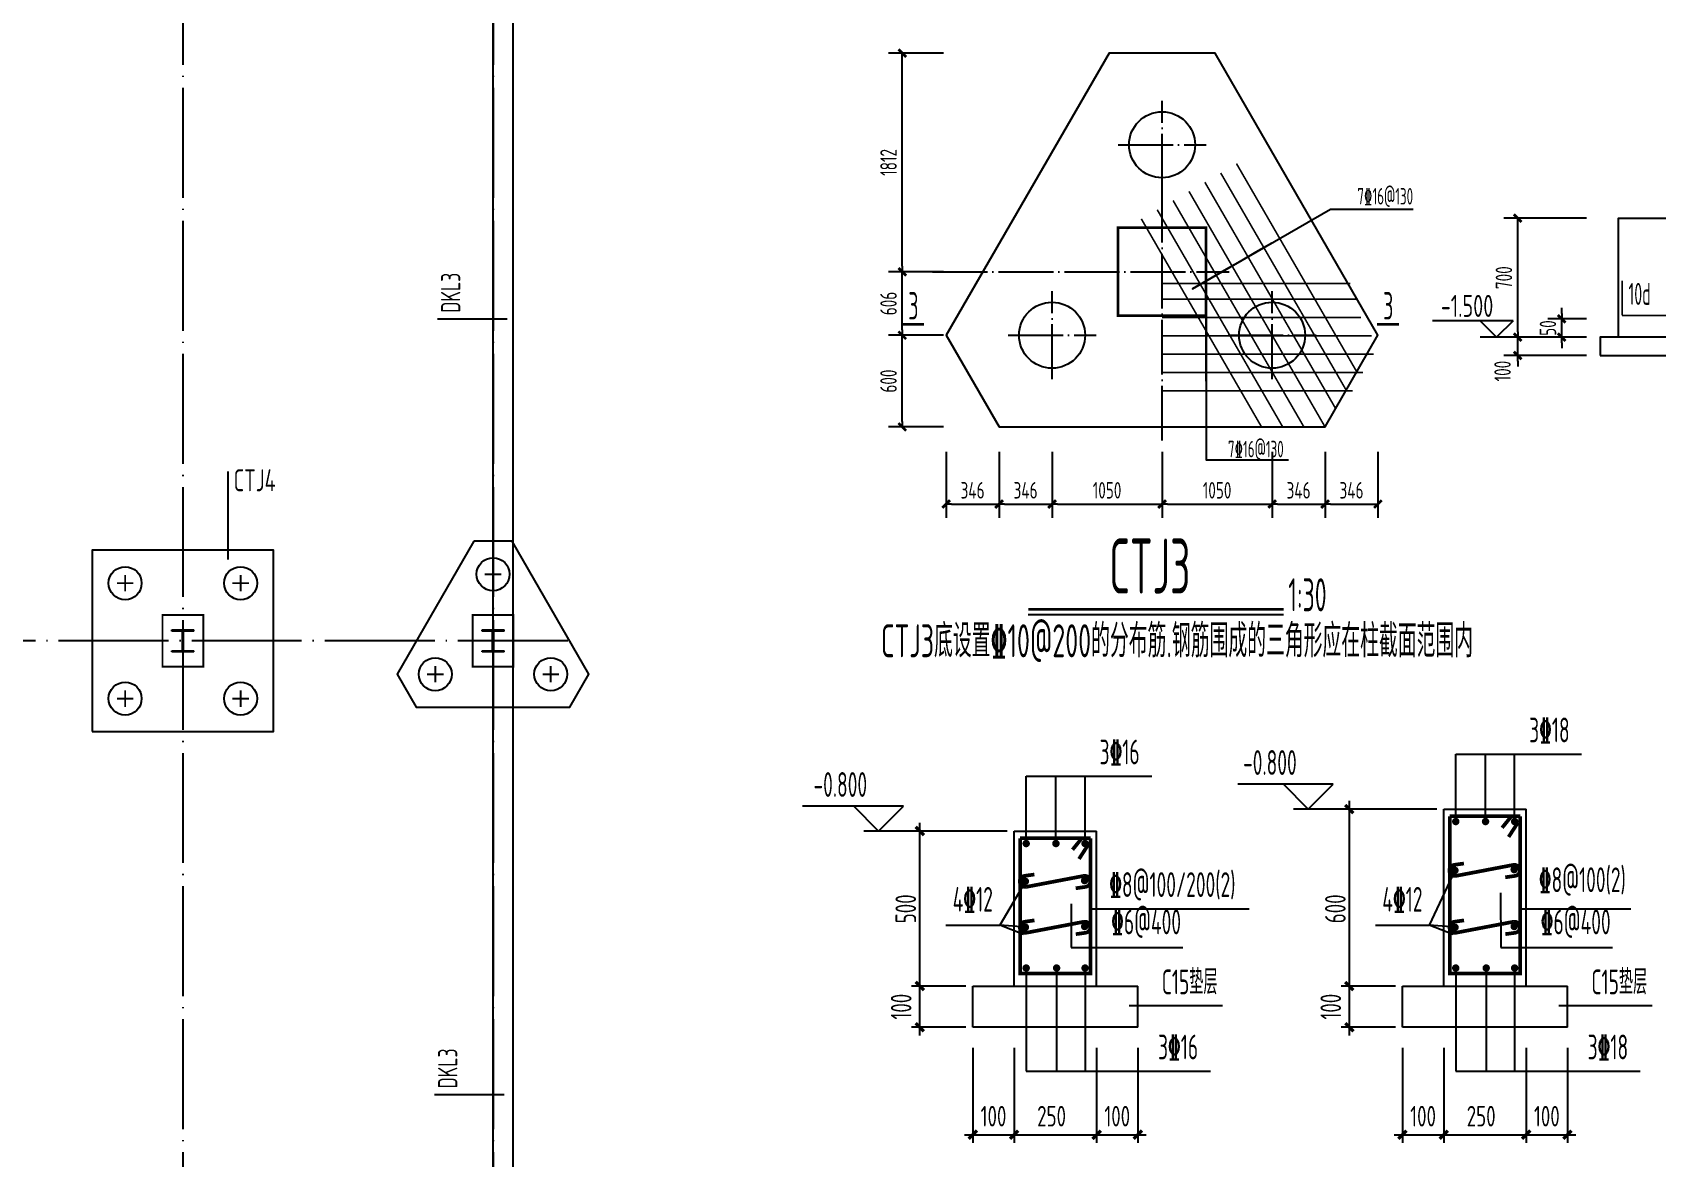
# Model space of a CAD drawing. Extents: x -138012 to 2129925, y -311560 to 0.
# Drawn here: x 323586 to 353118, y -177485 to -157018 of the extents above; entities that cross this region are included whole.
import ezdxf
from ezdxf.enums import TextEntityAlignment as Align

# ---------------------------------------------------------------- set-up
doc = ezdxf.new("R2010")
doc.units = 0
doc.header["$LTSCALE"] = 1000
doc.header["$MEASUREMENT"] = 0
doc.linetypes.add('CENTER', pattern=[1.2, 1, -0.1, 0, -0.1])
doc.linetypes.add('DOTE', pattern=[2.42, 2, -0.2, 0.02, -0.2])
doc.layers.get('0').update_dxf_attribs({"linetype": 'CONTINUOUS'})
doc.layers.get('Defpoints').update_dxf_attribs({"linetype": 'CONTINUOUS'})
for name, color, linetype in [('1506', 2, 'CONTINUOUS'), ('1507', 6, 'CONTINUOUS'), ('710', 3, 'CONTINUOUS'), ('AXIS_DE', 253, 'CENTER'), ('BASE_DE', 7, 'CONTINUOUS'), ('BASE_DE_DIM', 3, 'CONTINUOUS'), ('BASE_DE_NUM', 7, 'CONTINUOUS'), ('BASE_DE_REIN', 1, 'CONTINUOUS'), ('BASE_DE_TEXT', 7, 'CONTINUOUS'), ('BEAM_DE', 7, 'CONTINUOUS'), ('COLU', 7, 'CONTINUOUS'), ('COLU_DE_TH', 7, 'CONTINUOUS'), ('DIM', 3, 'CONTINUOUS'), ('DOTE', 253, 'DOTE'), ('PUB_DIM', 3, 'CONTINUOUS'), ('REIN', 1, 'CONTINUOUS'), ('TEXT', 7, 'CONTINUOUS'), ('THICK', 6, 'CONTINUOUS'), ('THIN', 7, 'CONTINUOUS'), ('柱_主零件_实线', 2, 'CONTINUOUS')]:
    doc.layers.add(name, color=color, linetype=linetype)
doc.styles.add('TSSD_Dimension', font='tssdeng.shx', dxfattribs={"width": 0.7, "bigfont": 'hztxt.shx'})
doc.styles.add('TSSD_Label', font='Tssdeng.shx', dxfattribs={"width": 0.7, "bigfont": 'hztxt.shx'})
doc.styles.add('TSSD_REIN', font='tssdeng.shx', dxfattribs={"width": 0.7, "bigfont": 'tssdchn.shx'})
doc.dimstyles.new('TSSD_30_100', dxfattribs={"dimtxt": 300, "dimasz": 100, "dimexe": 250, "dimexo": 250, "dimgap": 100, "dimtad": 1, "dimdec": 0, "dimlfac": 0.3, "dimzin": 0, "dimdsep": 46, "dimtxsty": 'TSSD_Dimension', "dimblk": '_TSDBK', "dimcen": 0, "dimclrt": 7, "dimadec": 0, "dimazin": 0, "dimtfac": 1, "dimtdec": 0, "dimtix": 1, "dimtmove": 2, "dimatfit": 3, "dimldrblk": '_TSDBK', "dimfxl": 0, "dimtolj": 1, "dimtzin": 0, "dimarcsym": 0})

# ---------------------------------------------------------------- blocks, each defined once
blk = doc.blocks.new('43523452')
at = {"layer": '柱_主零件_实线'}
h = blk.add_hatch(color=256, dxfattribs=at)
h.paths.add_polyline_path([(444610, -171672), (444210, -171672), (444210, -171651), (444610, -171651)])
h.paths.add_polyline_path([(444610, -171293), (444610, -171272), (444210, -171272), (444210, -171293)])
edge = h.paths.add_edge_path()
edge.add_line((444403, -171651), (444403, -171293))
edge.add_line((444416, -171293), (444416, -171651))
for points in [[(444610, -171293), (444610, -171272), (444210, -171272), (444210, -171293)], [(444416, -171293), (444403, -171293), (444403, -171651), (444416, -171651)]]:
    blk.add_hatch(color=256, dxfattribs=at).paths.add_polyline_path(points)
for p, q in [((444210, -171293), (444210, -171272)), ((444210, -171272), (444610, -171272)), ((444610, -171293), (444610, -171272)), ((444610, -171293), (444210, -171293)), ((444403, -171651), (444403, -171293)), ((444416, -171293), (444416, -171651)), ((444210, -171672), (444210, -171651)), ((444210, -171651), (444610, -171651)), ((444610, -171672), (444210, -171672)), ((444610, -171672), (444610, -171651))]:
    blk.add_line(p, q, dxfattribs=at)
blk = doc.blocks.new('_reinbk')
blk.add_line((0, 0), (0, 0))
blk = doc.blocks.new('_TSDBK')
blk.add_line((-1, 0), (0, 0))
at = {"const_width": 0.5}
blk.add_lwpolyline([(-0.7, -0.7), (0.7, 0.7)], dxfattribs=at)
blk = doc.blocks.new('*D506')
at = {"layer": 'BASE_DE_DIM', "color": 0, "lineweight": -2}
for p, q in [((-5391904, 947452), (-5391904, 946252)), ((-5390942, 947452), (-5390942, 946252)), ((-5391804, 946502), (-5391042, 946502))]:
    blk.add_line(p, q, dxfattribs=at)
at = {"layer": 'Defpoints', "color": 0}
for p in [(-5391904, 947702), (-5390942, 947702), (-5390942, 946502)]:
    blk.add_point(p, dxfattribs=at)
at = {"layer": 'BASE_DE_DIM', "color": 0, "lineweight": -2, "xscale": 100, "yscale": 100, "zscale": 100, "rotation": 180}
blk.add_blockref('_TSDBK', (-5391904, 946502), dxfattribs=at)
at = {"layer": 'BASE_DE_DIM', "color": 0, "lineweight": -2, "xscale": 100, "yscale": 100, "zscale": 100}
blk.add_blockref('_TSDBK', (-5390942, 946502), dxfattribs=at)
at = {"layer": 'BASE_DE_DIM', "color": 7, "insert": (-5391423, 946752), "char_height": 300, "attachment_point": 5, "style": 'TSSD_Dimension'}
blk.add_mtext('\\A1;346', dxfattribs=at)
blk = doc.blocks.new('*D507')
at = {"layer": 'BASE_DE_DIM', "color": 0, "lineweight": -2}
for p, q in [((-5390942, 947452), (-5390942, 946252)), ((-5389979, 947452), (-5389979, 946252)), ((-5390842, 946502), (-5390079, 946502))]:
    blk.add_line(p, q, dxfattribs=at)
at = {"layer": 'Defpoints', "color": 0}
for p in [(-5390942, 947702), (-5389979, 947702), (-5389979, 946502)]:
    blk.add_point(p, dxfattribs=at)
at = {"layer": 'BASE_DE_DIM', "color": 0, "lineweight": -2, "xscale": 100, "yscale": 100, "zscale": 100, "rotation": 180}
blk.add_blockref('_TSDBK', (-5390942, 946502), dxfattribs=at)
at = {"layer": 'BASE_DE_DIM', "color": 0, "lineweight": -2, "xscale": 100, "yscale": 100, "zscale": 100}
blk.add_blockref('_TSDBK', (-5389979, 946502), dxfattribs=at)
at = {"layer": 'BASE_DE_DIM', "color": 7, "insert": (-5390460, 946752), "char_height": 300, "attachment_point": 5, "style": 'TSSD_Dimension'}
blk.add_mtext('\\A1;346', dxfattribs=at)
blk = doc.blocks.new('*D508')
at = {"layer": 'BASE_DE_DIM', "color": 0, "lineweight": -2}
for p, q in [((-5389979, 947452), (-5389979, 946252)), ((-5387979, 947452), (-5387979, 946252)), ((-5389879, 946502), (-5388079, 946502))]:
    blk.add_line(p, q, dxfattribs=at)
at = {"layer": 'Defpoints', "color": 0}
for p in [(-5389979, 947702), (-5387979, 947702), (-5387979, 946502)]:
    blk.add_point(p, dxfattribs=at)
at = {"layer": 'BASE_DE_DIM', "color": 0, "lineweight": -2, "xscale": 100, "yscale": 100, "zscale": 100, "rotation": 180}
blk.add_blockref('_TSDBK', (-5389979, 946502), dxfattribs=at)
at = {"layer": 'BASE_DE_DIM', "color": 0, "lineweight": -2, "xscale": 100, "yscale": 100, "zscale": 100}
blk.add_blockref('_TSDBK', (-5387979, 946502), dxfattribs=at)
at = {"layer": 'BASE_DE_DIM', "color": 7, "insert": (-5388979, 946752), "char_height": 300, "attachment_point": 5, "style": 'TSSD_Dimension'}
blk.add_mtext('\\A1;1050', dxfattribs=at)
blk = doc.blocks.new('*D509')
at = {"layer": 'BASE_DE_DIM', "color": 0, "lineweight": -2}
for p, q in [((-5387979, 947452), (-5387979, 946252)), ((-5385979, 947452), (-5385979, 946252)), ((-5387879, 946502), (-5386079, 946502))]:
    blk.add_line(p, q, dxfattribs=at)
at = {"layer": 'Defpoints', "color": 0}
for p in [(-5387979, 947702), (-5385979, 947702), (-5385979, 946502)]:
    blk.add_point(p, dxfattribs=at)
at = {"layer": 'BASE_DE_DIM', "color": 0, "lineweight": -2, "xscale": 100, "yscale": 100, "zscale": 100, "rotation": 180}
blk.add_blockref('_TSDBK', (-5387979, 946502), dxfattribs=at)
at = {"layer": 'BASE_DE_DIM', "color": 0, "lineweight": -2, "xscale": 100, "yscale": 100, "zscale": 100}
blk.add_blockref('_TSDBK', (-5385979, 946502), dxfattribs=at)
at = {"layer": 'BASE_DE_DIM', "color": 7, "insert": (-5386979, 946752), "char_height": 300, "attachment_point": 5, "style": 'TSSD_Dimension'}
blk.add_mtext('\\A1;1050', dxfattribs=at)
blk = doc.blocks.new('*D510')
at = {"layer": 'BASE_DE_DIM', "color": 0, "lineweight": -2}
for p, q in [((-5385979, 947452), (-5385979, 946252)), ((-5385017, 947452), (-5385017, 946252)), ((-5385879, 946502), (-5385117, 946502))]:
    blk.add_line(p, q, dxfattribs=at)
at = {"layer": 'Defpoints', "color": 0}
for p in [(-5385979, 947702), (-5385017, 947702), (-5385017, 946502)]:
    blk.add_point(p, dxfattribs=at)
at = {"layer": 'BASE_DE_DIM', "color": 0, "lineweight": -2, "xscale": 100, "yscale": 100, "zscale": 100, "rotation": 180}
blk.add_blockref('_TSDBK', (-5385979, 946502), dxfattribs=at)
at = {"layer": 'BASE_DE_DIM', "color": 0, "lineweight": -2, "xscale": 100, "yscale": 100, "zscale": 100}
blk.add_blockref('_TSDBK', (-5385017, 946502), dxfattribs=at)
at = {"layer": 'BASE_DE_DIM', "color": 7, "insert": (-5385498, 946752), "char_height": 300, "attachment_point": 5, "style": 'TSSD_Dimension'}
blk.add_mtext('\\A1;346', dxfattribs=at)
blk = doc.blocks.new('*D511')
at = {"layer": 'BASE_DE_DIM', "color": 0, "lineweight": -2}
for p, q in [((-5385017, 947452), (-5385017, 946252)), ((-5384055, 947452), (-5384055, 946252)), ((-5384917, 946502), (-5384155, 946502))]:
    blk.add_line(p, q, dxfattribs=at)
at = {"layer": 'Defpoints', "color": 0}
for p in [(-5385017, 947702), (-5384055, 947702), (-5384055, 946502)]:
    blk.add_point(p, dxfattribs=at)
at = {"layer": 'BASE_DE_DIM', "color": 0, "lineweight": -2, "xscale": 100, "yscale": 100, "zscale": 100, "rotation": 180}
blk.add_blockref('_TSDBK', (-5385017, 946502), dxfattribs=at)
at = {"layer": 'BASE_DE_DIM', "color": 0, "lineweight": -2, "xscale": 100, "yscale": 100, "zscale": 100}
blk.add_blockref('_TSDBK', (-5384055, 946502), dxfattribs=at)
at = {"layer": 'BASE_DE_DIM', "color": 7, "insert": (-5384536, 946752), "char_height": 300, "attachment_point": 5, "style": 'TSSD_Dimension'}
blk.add_mtext('\\A1;346', dxfattribs=at)
blk = doc.blocks.new('*D512')
at = {"layer": 'BASE_DE_DIM', "color": 0, "lineweight": -2}
for p, q in [((-5391951, 949571), (-5392951, 949571)), ((-5392701, 948005), (-5392701, 949471)), ((-5391951, 947905), (-5392951, 947905))]:
    blk.add_line(p, q, dxfattribs=at)
at = {"layer": 'Defpoints', "color": 0}
for p in [(-5392701, 949571), (-5391701, 949571), (-5391701, 947905)]:
    blk.add_point(p, dxfattribs=at)
at = {"layer": 'BASE_DE_DIM', "color": 0, "lineweight": -2, "xscale": 100, "yscale": 100, "zscale": 100}
for p, rotation in [((-5392701, 949571), 90), ((-5392701, 947905), 270)]:
    blk.add_blockref('_TSDBK', p, dxfattribs=dict(at, rotation=rotation))
at = {"layer": 'BASE_DE_DIM', "color": 7, "insert": (-5392951, 948738), "char_height": 300, "attachment_point": 5, "rotation": 90, "style": 'TSSD_Dimension'}
blk.add_mtext('\\A1;600', dxfattribs=at)
blk = doc.blocks.new('*D513')
at = {"layer": 'BASE_DE_DIM', "color": 0, "lineweight": -2}
for p, q in [((-5391951, 950726), (-5392951, 950726)), ((-5392701, 949671), (-5392701, 950626)), ((-5391951, 949571), (-5392951, 949571))]:
    blk.add_line(p, q, dxfattribs=at)
at = {"layer": 'Defpoints', "color": 0}
for p in [(-5392701, 950726), (-5391701, 950726), (-5391701, 949571)]:
    blk.add_point(p, dxfattribs=at)
at = {"layer": 'BASE_DE_DIM', "color": 0, "lineweight": -2, "xscale": 100, "yscale": 100, "zscale": 100}
for p, rotation in [((-5392701, 950726), 90), ((-5392701, 949571), 270)]:
    blk.add_blockref('_TSDBK', p, dxfattribs=dict(at, rotation=rotation))
at = {"layer": 'BASE_DE_DIM', "color": 7, "insert": (-5392951, 950149), "char_height": 300, "attachment_point": 5, "rotation": 90, "style": 'TSSD_Dimension'}
blk.add_mtext('\\A1;606', dxfattribs=at)
blk = doc.blocks.new('*D514')
at = {"layer": 'BASE_DE_DIM', "color": 0, "lineweight": -2}
for p, q in [((-5391951, 954701), (-5392951, 954701)), ((-5392701, 950826), (-5392701, 954601)), ((-5391951, 950726), (-5392951, 950726))]:
    blk.add_line(p, q, dxfattribs=at)
at = {"layer": 'Defpoints', "color": 0}
for p in [(-5392701, 954701), (-5391701, 954701), (-5391701, 950726)]:
    blk.add_point(p, dxfattribs=at)
at = {"layer": 'BASE_DE_DIM', "color": 0, "lineweight": -2, "xscale": 100, "yscale": 100, "zscale": 100}
for p, rotation in [((-5392701, 954701), 90), ((-5392701, 950726), 270)]:
    blk.add_blockref('_TSDBK', p, dxfattribs=dict(at, rotation=rotation))
at = {"layer": 'BASE_DE_DIM', "color": 7, "insert": (-5392951, 952714), "char_height": 300, "attachment_point": 5, "rotation": 90, "style": 'TSSD_Dimension'}
blk.add_mtext('\\A1;1812', dxfattribs=at)
blk = doc.blocks.new('*D516')
at = {"layer": 'BASE_DE_DIM', "color": 0, "lineweight": -2}
for p, q in [((-5381516, 949635), (-5381516, 949735)), ((-5380266, 949535), (-5381766, 949535)), ((-5381516, 949202), (-5381516, 949535)), ((-5380266, 949202), (-5381766, 949202)), ((-5381516, 949102), (-5381516, 949002))]:
    blk.add_line(p, q, dxfattribs=at)
at = {"layer": 'Defpoints', "color": 0}
for p in [(-5381516, 949535), (-5380016, 949535), (-5380016, 949202)]:
    blk.add_point(p, dxfattribs=at)
at = {"layer": 'BASE_DE_DIM', "color": 0, "lineweight": -2, "xscale": 100, "yscale": 100, "zscale": 100}
for p, rotation in [((-5381516, 949535), 270), ((-5381516, 949202), 90)]:
    blk.add_blockref('_TSDBK', p, dxfattribs=dict(at, rotation=rotation))
at = {"layer": 'BASE_DE_DIM', "color": 7, "insert": (-5381791, 948920), "char_height": 300, "attachment_point": 5, "rotation": 90, "style": 'TSSD_Dimension'}
blk.add_mtext('\\A1;100', dxfattribs=at)
blk = doc.blocks.new('*D517')
at = {"layer": 'BASE_DE_DIM', "color": 0, "lineweight": -2}
for p, q in [((-5380266, 951702), (-5381766, 951702)), ((-5381516, 949635), (-5381516, 951602)), ((-5380266, 949535), (-5381766, 949535))]:
    blk.add_line(p, q, dxfattribs=at)
at = {"layer": 'Defpoints', "color": 0}
for p in [(-5381516, 951702), (-5380016, 951702), (-5380016, 949535)]:
    blk.add_point(p, dxfattribs=at)
at = {"layer": 'BASE_DE_DIM', "color": 0, "lineweight": -2, "xscale": 100, "yscale": 100, "zscale": 100}
for p, rotation in [((-5381516, 951702), 90), ((-5381516, 949535), 270)]:
    blk.add_blockref('_TSDBK', p, dxfattribs=dict(at, rotation=rotation))
at = {"layer": 'BASE_DE_DIM', "color": 7, "insert": (-5381766, 950618), "char_height": 300, "attachment_point": 5, "rotation": 90, "style": 'TSSD_Dimension'}
blk.add_mtext('\\A1;700', dxfattribs=at)
blk = doc.blocks.new('*D518')
at = {"layer": 'BASE_DE_DIM', "color": 0, "lineweight": -2}
for p, q in [((-5380716, 949968), (-5380716, 950068)), ((-5380266, 949868), (-5380966, 949868)), ((-5380716, 949535), (-5380716, 949868)), ((-5380266, 949535), (-5380966, 949535)), ((-5380716, 949435), (-5380716, 949335))]:
    blk.add_line(p, q, dxfattribs=at)
at = {"layer": 'Defpoints', "color": 0}
for p in [(-5380716, 949868), (-5380016, 949868), (-5380016, 949535)]:
    blk.add_point(p, dxfattribs=at)
at = {"layer": 'BASE_DE_DIM', "color": 0, "lineweight": -2, "xscale": 100, "yscale": 100, "zscale": 100}
for p, rotation in [((-5380716, 949868), 270), ((-5380716, 949535), 90)]:
    blk.add_blockref('_TSDBK', p, dxfattribs=dict(at, rotation=rotation))
at = {"layer": 'BASE_DE_DIM', "color": 7, "insert": (-5380966, 949702), "char_height": 300, "attachment_point": 5, "rotation": 90, "style": 'TSSD_Dimension'}
blk.add_mtext('\\A1;50', dxfattribs=at)
blk = doc.blocks.new('_ArchTick')
at = {"color": 0, "linetype": 'ByBlock', "const_width": 0.4}
blk.add_lwpolyline([(-0.5, -0.5), (0.5, 0.5)], dxfattribs=at)
blk = doc.blocks.new('66666')
for centre in [(-5387979.3, 953034.7), (-5389979.3, 949571.3), (-5385979.3, 949571.3)]:
    blk.add_circle(centre, 600)
at = {"layer": 'AXIS_DE', "color": 8}
for p, q in [((-5387979.3, 952234.7), (-5387979.3, 953834.7)), ((-5388779.3, 953034.7), (-5387179.3, 953034.7)), ((-5387979.3, 947654.7), (-5387979.3, 952342.5)), ((-5392153.8, 950725.8), (-5386762.6, 950725.8)), ((-5389979.3, 948771.3), (-5389979.3, 950371.3)), ((-5385979.3, 948771.3), (-5385979.3, 950371.3)), ((-5390779.3, 949571.3), (-5389179.3, 949571.3)), ((-5386779.3, 949571.3), (-5385179.3, 949571.3))]:
    blk.add_line(p, q, dxfattribs=at)
at = {"layer": 'BASE_DE'}
for points in [[(-5390941.6, 947904.7), (-5385017, 947904.7), (-5384054.7, 949571.5), (-5387017.1, 954701.3), (-5388941.4, 954701.3), (-5391903.8, 949571.5), (-5390941.6, 947904.7)], [(-5379682.6, 949535.1), (-5379682.6, 951701.8), (-5376932.6, 951701.8), (-5376932.6, 954201.8)], [(-5380015.9, 949201.8), (-5372015.9, 949201.8), (-5372015.9, 949535.1), (-5380015.9, 949535.1), (-5380015.9, 949201.8)]]:
    blk.add_lwpolyline(points, dxfattribs=at)
at = {"layer": 'BASE_DE_NUM', "const_width": 50}
blk.add_lwpolyline([(-5385770, 944588), (-5390411.3, 944588)], dxfattribs=at)
at = {"layer": 'BASE_DE_NUM'}
blk.add_lwpolyline([(-5385770, 944488), (-5390411.3, 944488)], dxfattribs=at)
at = {"layer": 'BASE_DE_REIN', "const_width": 30}
for points in [[(-5386913.1, 952521.5), (-5384632, 948571.5)], [(-5386627.2, 952693), (-5384439.6, 948904.8)], [(-5387201.8, 952354.8), (-5384824.5, 948238.2)], [(-5387779.1, 952021.5), (-5385401.7, 947904.7)], [(-5387490.4, 952188.1), (-5385016.9, 947904.8)], [(-5388356.4, 951688.1), (-5386171.6, 947904.7)], [(-5388067.7, 951854.8), (-5385786.6, 947904.7)], [(-5387985.4, 950513.7), (-5384560.2, 950513.7)], [(-5379617.6, 949933.4), (-5379617.6, 950561.6)], [(-5387979.3, 950228.9), (-5384434.4, 950228.9)], [(-5387979.3, 949895.5), (-5384361.5, 949895.5)], [(-5379617.6, 949933.4), (-5379617.6, 949933.4), (-5372414.3, 949933.4), (-5372414.3, 949933.4)], [(-5387979.3, 949562.2), (-5384169, 949562.2)], [(-5387979.3, 949228.9), (-5384132.9, 949228.9)], [(-5387979.3, 948895.5), (-5384325.3, 948895.5)], [(-5387979.3, 948562.2), (-5384517.8, 948562.2)]]:
    blk.add_lwpolyline(points, dxfattribs=at)
at = {"layer": 'BASE_DE_TEXT'}
for points in [[(-5385984.3, 951246.5), (-5386273, 951079.8), (-5386561.6, 950913.1), (-5386850.3, 950746.4), (-5387138.9, 950579.7), (-5387427.6, 950413), (-5384916.3, 951863.2), (-5383416.3, 951863.2)], [(-5387179.3, 948738), (-5387179.3, 949071.3), (-5387179.3, 949404.7), (-5387179.3, 949738), (-5387179.3, 950071.3), (-5387179.3, 950404.7), (-5387179.3, 947304.7), (-5385679, 947304.7)]]:
    blk.add_lwpolyline(points, dxfattribs=at)
at = {"layer": 'COLU_DE_TH', "const_width": 50}
blk.add_lwpolyline([(-5388779.3, 951525.8), (-5387179.3, 951525.8), (-5387179.3, 949925.8), (-5388779.3, 949925.8)], close=True, dxfattribs=at)
at = {"layer": 'THICK', "const_width": 50}
for points in [[(-5392703.8, 949771.5), (-5392303.8, 949771.5)], [(-5383672.9, 949771.5), (-5384072.9, 949771.5)]]:
    blk.add_lwpolyline(points, dxfattribs=at)
at = {"layer": 'THIN'}
for p, q in [((-5381600.2, 949835.1), (-5383063.6, 949835.1)), ((-5381900.2, 949535.1), (-5382200.2, 949835.1)), ((-5381894.6, 949540.7), (-5381594.6, 949840.7)), ((-5381100.2, 949535.1), (-5382200.2, 949535.1))]:
    blk.add_line(p, q, dxfattribs=at)
at = {"layer": 'BASE_DE_TEXT'}
for p, xscale, yscale, zscale, rotation in [((-5386273, 951079.8), 99.9999999997087, 99.9999999997087, 99.9999999997087, 30.00550332863042), ((-5385984.3, 951246.5), 99.9999999997087, 99.9999999997087, 99.9999999997087, 30.00550332863042), ((-5386561.6, 950913.1), 99.9999999997087, 99.9999999997087, 99.9999999997087, 30.00550332863042), ((-5387138.9, 950579.7), 99.9999999997087, 99.9999999997087, 99.9999999997087, 30.00550332863042), ((-5386850.3, 950746.4), 99.9999999997087, 99.9999999997087, 99.9999999997087, 30.00550332863042), ((-5387427.6, 950413), 99.9999999997087, 99.9999999997087, 99.9999999997087, 210.0055033286304), ((-5387179.3, 950404.7), 100, 100, 100, 90), ((-5387179.3, 950071.3), 100, 100, 100, 270), ((-5387179.3, 949738), 100, 100, 100, 270), ((-5387179.3, 949404.7), 100, 100, 100, 270), ((-5387179.3, 949071.3), 100, 100, 100, 270), ((-5387179.3, 948738), 100, 100, 100, 270)]:
    blk.add_blockref('_reinbk', p, dxfattribs=dict(at, xscale=xscale, yscale=yscale, zscale=zscale, rotation=rotation))
at = {"layer": 'BASE_DE_NUM', "style": 'TSSD_REIN', "width": 0.55}
blk.add_text('CTJ3', height=1000, dxfattribs=at).set_placement((-5388202.2, 944875), align=Align.CENTER)
blk.add_text('1:30', height=600, dxfattribs=at).set_placement((-5385685.4, 944551.7))
at = {"layer": 'BASE_DE_TEXT', "style": 'TSSD_REIN'}
for s, height, width, p in [('7%%13216@130', 300, 0.6, (-5383416.3, 951948.4)), ('10d', 400, 0.55, (-5379098.1, 950123.2)), ('7%%13216@130', 300, 0.6, (-5385768.5, 947351.8))]:
    blk.add_text(s, height=height, dxfattribs=dict(at, width=width)).set_placement(p, align=Align.RIGHT)
at = {"layer": 'BASE_DE_TEXT', "style": 'TSSD_REIN', "width": 0.6}
blk.add_text('CTJ3底设置%%13210@200的分布筋.钢筋围成的三角形应在柱截面范围内', height=600, dxfattribs=at).set_placement((-5393089.7, 943715.8))
at = {"layer": 'THICK', "style": 'TSSD_REIN', "width": 0.55}
for p in [(-5392499.1, 950106.8), (-5383868.2, 950106.8)]:
    blk.add_text('3', height=500, dxfattribs=at).set_placement(p, align=Align.MIDDLE_CENTER)
at = {"layer": 'THIN', "style": 'TSSD_Label', "width": 0.7}
blk.add_text('-1.500', height=400, dxfattribs=at).set_placement((-5381958.9, 949905.3), align=Align.RIGHT)
at = {"layer": 'BASE_DE_DIM'}
for base, p1, p2, text, picture, middle in [((-5392701.3, 954701.3), (-5391701.3, 950725.8), (-5391701.3, 954701.3), '1812', '*D514', (-5392951.3, 952713.6)), ((-5381515.9, 951701.8), (-5380015.9, 949535.1), (-5380015.9, 951701.8), '700', '*D517', (-5381765.9, 950618.4)), ((-5392701.3, 950725.8), (-5391701.3, 949571.5), (-5391701.3, 950725.8), '606', '*D513', (-5392951.3, 950148.6)), ((-5380715.9, 949868.4), (-5380015.9, 949535.1), (-5380015.9, 949868.4), '50', '*D518', (-5380965.9, 949701.8)), ((-5392701.3, 949571.5), (-5391701.3, 947904.7), (-5391701.3, 949571.5), '600', '*D512', (-5392951.3, 948738.1))]:
    dim = blk.add_linear_dim(base=base, p1=p1, p2=p2, angle=90, text=text, dimstyle='TSSD_30_100', dxfattribs=at)
    dim.commit()
    dim.dimension.update_dxf_attribs({"geometry": picture, "text_midpoint": middle})
dim = blk.add_linear_dim(base=(-5381515.9, 949535.1), p1=(-5380015.9, 949201.8), p2=(-5380015.9, 949535.1), angle=90, dimstyle='TSSD_30_100', dxfattribs=at)
dim.commit()
dim.dimension.update_dxf_attribs({"geometry": '*D516', "text_midpoint": (-5381790.9, 948919.5), "dimtype": 128})
for base, p1, p2, text, picture, middle in [((-5390941.6, 946502.2), (-5391903.8, 947702.2), (-5390941.6, 947702.2), '346', '*D506', (-5391422.7, 946752.2)), ((-5389979.3, 946502.2), (-5390941.6, 947702.2), (-5389979.3, 947702.2), '346', '*D507', (-5390460.4, 946752.2)), ((-5387979.3, 946502.2), (-5389979.3, 947702.2), (-5387979.3, 947702.2), '1050', '*D508', (-5388979.3, 946752.2)), ((-5385979.3, 946502.2), (-5387979.3, 947702.2), (-5385979.3, 947702.2), '1050', '*D509', (-5386979.3, 946752.2)), ((-5385017, 946502.2), (-5385979.3, 947702.2), (-5385017, 947702.2), '346', '*D510', (-5385498.1, 946752.2)), ((-5384054.7, 946502.2), (-5385017, 947702.2), (-5384054.7, 947702.2), '346', '*D511', (-5384535.8, 946752.2))]:
    dim = blk.add_linear_dim(base=base, p1=p1, p2=p2, text=text, dimstyle='TSSD_30_100', dxfattribs=at)
    dim.commit()
    dim.dimension.update_dxf_attribs({"geometry": picture, "text_midpoint": middle})

msp = doc.modelspace()

# ---------------------------------------------------------------- linework, layer by layer
at = {"layer": '1506'}
for points in [[(324670.77, -169736.973), (327970.776, -169736.973), (327970.776, -166436.973), (324670.77, -166436.973), (324670.77, -169736.973)], [(331614.361, -166274.538), (330217.95, -168693.191), (330564.367, -169293.191), (333357.19, -169293.191), (333703.595, -168693.191), (332307.177, -166274.538), (331614.361, -166274.538)]]:
    msp.add_lwpolyline(points, dxfattribs=at)
at = {"layer": '1507', "const_width": 35}
for points in [[(331810.772, -166874.538), (332110.772, -166874.538)], [(331960.772, -167024.538), (331960.772, -166724.538)], [(325120.77, -167036.973), (325420.77, -167036.973)], [(325270.77, -167186.973), (325270.77, -166886.973)], [(327220.776, -167036.973), (327520.776, -167036.973)], [(327370.776, -167186.973), (327370.776, -166886.973)], [(330910.772, -168843.191), (330910.772, -168543.191)], [(333010.772, -168843.191), (333010.772, -168543.191)], [(330760.772, -168693.191), (331060.772, -168693.191)], [(332860.772, -168693.191), (333160.772, -168693.191)], [(325120.77, -169136.973), (325420.77, -169136.973)], [(325270.77, -169286.973), (325270.77, -168986.973)], [(327220.776, -169136.973), (327520.776, -169136.973)], [(327370.776, -169286.973), (327370.776, -168986.973)]]:
    msp.add_lwpolyline(points, dxfattribs=at)
at = {"layer": '1507'}
for centre in [(325270.77, -167036.973), (327370.776, -167036.973), (331960.772, -166874.538), (330910.772, -168693.191), (333010.772, -168693.191), (325270.77, -169136.973), (327370.776, -169136.973)]:
    msp.add_circle(centre, 300, dxfattribs=at)
at = {"layer": '710', "color": 0, "linetype": 'ByBlock'}
for p, q in [((349248.722, -174365.254), (349248.722, -171145.161)), ((350748.478, -174365.254), (350748.478, -171145.161)), ((341436.782, -174365.254), (341436.782, -171545.161)), ((342936.539, -174365.254), (342936.539, -171545.161)), ((341640.556, -172461.675), (341173.601, -173255.941)), ((349452.496, -172261.675), (348985.541, -173255.941)), ((350283.202, -172672.117), (350285.07, -173663.864)), ((350283.202, -172672.117), (350285.07, -173663.864)), ((342471.263, -172872.117), (342473.131, -173663.864)), ((342471.263, -172872.117), (342473.131, -173663.864)), ((340193.057, -173255.941), (341173.601, -173255.941)), ((341608.181, -173426.793), (341173.601, -173255.941)), ((341641.816, -173296.208), (341173.601, -173255.941)), ((348004.997, -173255.941), (348985.541, -173255.941)), ((349420.121, -173426.793), (348985.541, -173255.941)), ((349453.756, -173296.208), (348985.541, -173255.941)), ((342473.131, -173663.864), (344506.531, -173663.864)), ((350285.07, -173663.864), (352318.47, -173663.864)), ((340686.37, -175115.666), (340686.37, -174365.254)), ((343686.951, -175115.666), (343686.951, -174365.254)), ((348498.309, -175115.666), (348498.309, -174365.254)), ((351498.891, -175115.666), (351498.891, -174365.254))]:
    msp.add_line(p, q, dxfattribs=at)
at = {"layer": 'BASE_DE_TEXT'}
for p, q in [((327146.319, -166606.19), (327146.322, -165004.476)), ((349248.722, -171145.161), (350748.478, -171145.161)), ((341436.782, -171545.161), (342936.539, -171545.161))]:
    msp.add_line(p, q, dxfattribs=at)
at = {"layer": 'BEAM_DE'}
for p, q in [((340686.37, -174365.254), (343686.951, -174365.254)), ((348498.309, -174365.254), (351498.891, -174365.254))]:
    msp.add_line(p, q, dxfattribs=at)
at = {"layer": 'COLU'}
for p, q in [((343529.924, -174718.05), (345225.417, -174718.05)), ((351341.864, -174718.05), (353037.357, -174718.05))]:
    msp.add_line(p, q, dxfattribs=at)
at = {"layer": 'COLU', "const_width": 35}
for points in [[(325950.771, -167616.974), (326690.771, -167616.974), (326690.771, -168556.972), (325950.771, -168556.972)], [(331590.771, -167616.974), (332330.771, -167616.974), (332330.771, -168556.972), (331590.771, -168556.972)]]:
    msp.add_lwpolyline(points, close=True, dxfattribs=at)
at = {"layer": 'DIM'}
for p, q in [((349120.898, -171145.161), (347382.38, -171145.161)), ((347532.463, -174515.336), (347532.463, -170995.078)), ((341308.958, -171545.161), (339570.441, -171545.161)), ((339720.523, -174515.336), (339720.523, -171395.078)), ((339720.523, -175265.749), (339720.523, -174215.171)), ((347532.463, -175265.749), (347532.463, -174215.171)), ((340558.546, -174365.254), (339570.441, -174365.254)), ((340558.546, -174365.254), (339570.441, -174365.254)), ((348370.485, -174365.254), (347382.38, -174365.254)), ((348370.485, -174365.254), (347382.38, -174365.254)), ((340558.546, -175115.666), (339570.441, -175115.666)), ((348370.485, -175115.666), (347382.38, -175115.666)), ((340686.37, -175490.873), (340686.37, -177220.61)), ((341436.782, -175490.873), (341436.782, -177220.61)), ((341436.782, -175490.873), (341436.782, -177220.61)), ((342936.539, -175490.873), (342936.539, -177220.61)), ((342936.539, -175490.873), (342936.539, -177220.61)), ((343686.951, -175490.873), (343686.951, -177220.61)), ((348498.309, -175490.873), (348498.309, -177220.61)), ((349248.722, -175490.873), (349248.722, -177220.61)), ((349248.722, -175490.873), (349248.722, -177220.61)), ((350748.478, -175490.873), (350748.478, -177220.61)), ((350748.478, -175490.873), (350748.478, -177220.61)), ((351498.891, -175490.873), (351498.891, -177220.61)), ((340536.287, -177070.527), (341586.865, -177070.527)), ((341286.7, -177070.527), (343086.621, -177070.527)), ((342786.456, -177070.527), (343837.034, -177070.527)), ((348348.227, -177070.527), (349398.804, -177070.527)), ((349098.639, -177070.527), (350898.561, -177070.527)), ((350598.396, -177070.527), (351648.973, -177070.527))]:
    msp.add_line(p, q, dxfattribs=at)
at = {"layer": 'DOTE', "color": 8, "linetype": 'DOTE'}
for p, q in [((326320.771, -141086.973), (326320.771, -182086.973)), ((331960.771, -141086.973), (331960.771, -182086.973)), ((332320.771, -141086.973), (332320.771, -182086.973)), ((333320.769, -168086.973), (253320.771, -168086.973))]:
    msp.add_line(p, q, dxfattribs=at)
at = {"layer": 'REIN', "const_width": 67.537}
for points in [[(350639.668, -171276.117), (350639.668, -174139.296), (349357.532, -174139.296), (349357.532, -171276.117)], [(349357.532, -171276.117), (350639.668, -171276.117)], [(350478.109, -171277.552), (350310.552, -171485.587)], [(350596.023, -171394.332), (350428.465, -171653.509)], [(342827.729, -171676.117), (342827.729, -174139.296), (341545.592, -174139.296), (341545.592, -171676.117)], [(341545.592, -171676.117), (342827.729, -171676.117)], [(342666.17, -171677.552), (342498.612, -171885.587)], [(342784.083, -171794.332), (342616.526, -172053.509)]]:
    msp.add_lwpolyline(points, dxfattribs=at)
for points in [[(349433.85, -171372.84, 1), (349501.388, -171372.84, 1)], [(349975.088, -171372.84, 1), (350042.625, -171372.84, 1)], [(350504.594, -171372.84, 1), (350572.131, -171372.84, 1)], [(341621.911, -171772.84, 1), (341689.448, -171772.84, 1)], [(342163.148, -171772.84, 1), (342230.685, -171772.84, 1)], [(342692.655, -171772.84, 1), (342760.192, -171772.84, 1)], [(341606.788, -172461.675, 1), (341674.325, -172461.675, 1)], [(342684.178, -172447.584, 1), (342751.715, -172447.584, 1)], [(349418.727, -172261.675, 1), (349486.264, -172261.675, 1)], [(350496.118, -172247.584, 1), (350563.655, -172247.584, 1)], [(341608.048, -173296.208, 1), (341675.585, -173296.208, 1)], [(342685.439, -173282.117, 1), (342752.976, -173282.117, 1)], [(349419.987, -173296.208, 1), (349487.525, -173296.208, 1)], [(350497.378, -173282.117, 1), (350564.915, -173282.117, 1)], [(341621.911, -174037.99, 1), (341689.448, -174037.99, 1)], [(342175.384, -174037.99, 1), (342242.922, -174037.99, 1)], [(342692.655, -174037.99, 1), (342760.192, -174037.99, 1)], [(349433.85, -174037.99, 1), (349501.388, -174037.99, 1)], [(349987.324, -174037.99, 1), (350054.861, -174037.99, 1)], [(350504.594, -174037.99, 1), (350572.131, -174037.99, 1)]]:
    msp.add_lwpolyline(points, format="xyb", close=True, dxfattribs=at)
for points in [[(349616.752, -172136.288), (349438.406, -172161.354, 0.999904834), (349466.585, -172361.996), (350517.931, -172161.354, -1.000095175), (350546.111, -172361.996), (350367.764, -172387.061)], [(341804.813, -172336.288), (341626.466, -172361.354, 0.999904834), (341654.646, -172561.996), (342705.992, -172361.354, -1.000095175), (342734.171, -172561.996), (342555.825, -172587.061)], [(341806.073, -173170.821), (341627.727, -173195.886, 0.999904834), (341655.906, -173396.529), (342707.252, -173195.886, -1.000095175), (342735.431, -173396.529), (342557.085, -173421.594)], [(349618.013, -173170.821), (349439.666, -173195.886, 0.999904834), (349467.846, -173396.529), (350519.192, -173195.886, -1.000095175), (350547.371, -173396.529), (350369.025, -173421.594)]]:
    msp.add_lwpolyline(points, format="xyb", dxfattribs=at)
at = {"layer": 'TEXT'}
for p, q in [((331960.771, -180825.973), (331960.771, -155279.027)), ((332219.086, -162235.487), (330951.875, -162235.487)), ((349467.619, -171372.84), (349467.619, -170147.06)), ((349467.619, -170147.06), (351754.426, -170147.06)), ((350008.856, -171372.84), (350008.856, -170147.06)), ((350538.363, -171372.84), (350538.363, -170147.06)), ((341655.679, -171772.84), (341655.679, -170547.06)), ((341655.679, -170547.06), (343942.486, -170547.06)), ((342196.917, -171772.84), (342196.917, -170547.06)), ((342726.423, -171772.84), (342726.423, -170547.06)), ((347235.172, -170694.913), (345503.087, -170694.913)), ((342827.729, -172963.856), (345712.962, -172963.856)), ((350639.668, -172963.856), (352653.181, -172963.856)), ((341655.679, -174037.99), (341655.679, -175914.044)), ((342209.153, -174037.99), (342209.153, -175914.044)), ((342726.423, -174037.99), (342726.423, -175914.044)), ((349467.619, -174037.99), (349467.619, -175914.044)), ((350021.093, -174037.99), (350021.093, -175914.044)), ((350538.363, -174037.99), (350538.363, -175914.044)), ((341655.679, -175914.044), (345006.172, -175914.044)), ((349467.619, -175914.044), (352818.112, -175914.044)), ((332165.211, -176347.377), (330898, -176347.377))]:
    msp.add_line(p, q, dxfattribs=at)
msp.add_lwpolyline([(254320.771, -142086.973), (332320.769, -142086.973), (332320.769, -181086.973), (254320.771, -181086.973)], close=True, dxfattribs=at)
at = {"layer": 'THIN'}
for p, q in [((346784.925, -171145.161), (346334.677, -170694.913)), ((346784.925, -171145.161), (347235.172, -170694.913)), ((339423.233, -171094.913), (337585.788, -171094.913)), ((338972.985, -171545.161), (338522.738, -171094.913)), ((338972.985, -171545.161), (339423.233, -171094.913)), ((347382.38, -171145.161), (346516.874, -171145.161)), ((339570.441, -171545.161), (338704.935, -171545.161)), ((343686.951, -175115.666), (340686.37, -175115.666)), ((351498.891, -175115.666), (348498.309, -175115.666))]:
    msp.add_line(p, q, dxfattribs=at)

# ---------------------------------------------------------------- block references
at = {"layer": 'DIM', "xscale": 150.0825037474278, "yscale": 150.0825037474278, "zscale": 150.0825037474278}
for p, rotation in [((347532.463, -171145.161), 90), ((339720.523, -171545.161), 90), ((339720.523, -174365.254), 90), ((347532.463, -174365.254), 90), ((339720.523, -175115.666), 270), ((347532.463, -175115.666), 270), ((340686.37, -177070.527), 180), ((341436.782, -177070.527), 180), ((342936.539, -177070.527), 180), ((348498.309, -177070.527), 180), ((349248.722, -177070.527), 180), ((350748.478, -177070.527), 180)]:
    msp.add_blockref('_ArchTick', p, dxfattribs=dict(at, rotation=rotation))
for p in [(341436.782, -177070.527), (342936.539, -177070.527), (343686.951, -177070.527), (349248.722, -177070.527), (350748.478, -177070.527), (351498.891, -177070.527)]:
    msp.add_blockref('_ArchTick', p, dxfattribs=at)
at = {"layer": 'PUB_DIM', "xscale": 1.000500000081956, "yscale": 1.000500000081956, "zscale": 1.000500000081956}
msp.add_blockref('66666', (5734800.025, -1112572.383), dxfattribs=at)
at = {"layer": '柱_主零件_实线'}
for p in [(-118089.006, 3385.19), (-112449.006, 3385.19)]:
    msp.add_blockref('43523452', p, dxfattribs=at)

# ---------------------------------------------------------------- texts
at = {"layer": 'BASE_DE_TEXT', "style": 'TSSD_REIN', "width": 0.7}
msp.add_text('CTJ4', height=400, dxfattribs=at).set_placement((327243.196, -165364.298))
at = {"layer": 'DIM', "color": 7, "char_height": 375.2063, "attachment_point": 5, "rotation": 90, "style": 'TSSD_Dimension'}
for s, insert in [('500', (339466.295, -172960.784)), ('600', (347278.235, -172960.784)), ('\\A1;100', (339382.838, -174740.46)), ('\\A1;100', (347194.777, -174740.46))]:
    msp.add_mtext(s, dxfattribs=dict(at, insert=insert))
at = {"layer": 'DIM', "color": 7, "char_height": 375.2063, "attachment_point": 5, "style": 'TSSD_Dimension'}
for s, insert in [('\\A1;100', (341061.576, -176732.841)), ('250', (342117.539, -176732.841)), ('\\A1;100', (343311.745, -176732.841)), ('\\A1;100', (348873.516, -176732.841)), ('250', (349929.479, -176732.841)), ('\\A1;100', (351123.684, -176732.841))]:
    msp.add_mtext(s, dxfattribs=dict(at, insert=insert))
at = {"layer": 'TEXT', "style": 'TSSD_REIN', "width": 0.7}
for p in [(331365.301, -162116.755), (331311.426, -176228.645)]:
    msp.add_text('DKL3', height=350, rotation=90, dxfattribs=at).set_placement(p)
at = {"layer": 'TEXT', "style": 'TSSD_REIN', "width": 0.6}
for s, height, p in [('3%%13218', 450.2475, (350802.243, -170067.267)), ('3%%13216', 450.2475, (342990.303, -170467.267)), ('%%1328@100(2)', 450.24751, (350977.418, -172792.137)), ('%%1328@100/200(2)', 450.24751, (343165.479, -172879.885)), ('4%%13212', 450.2475, (340320.177, -173147.745)), ('4%%13212', 450.2475, (348132.117, -173147.745)), ('%%1326@400', 450.2475, (343201.042, -173558.961)), ('%%1326@400', 450.2475, (351012.981, -173558.961)), ('C15垫层', 450.2475, (344120.685, -174650.353)), ('C15垫层', 450.2475, (351932.625, -174650.353)), ('3%%13216', 450.2475, (344053.989, -175834.25)), ('3%%13218', 450.2475, (351865.929, -175834.25))]:
    msp.add_text(s, height=height, dxfattribs=at).set_placement(p, align=Align.BOTTOM_LEFT)
for p in [(346575.438, -170524.218), (338763.499, -170924.218)]:
    msp.add_text('-0.800', height=450.2475, dxfattribs=at).set_placement(p, align=Align.RIGHT)

doc.saveas('drawing.dxf')
